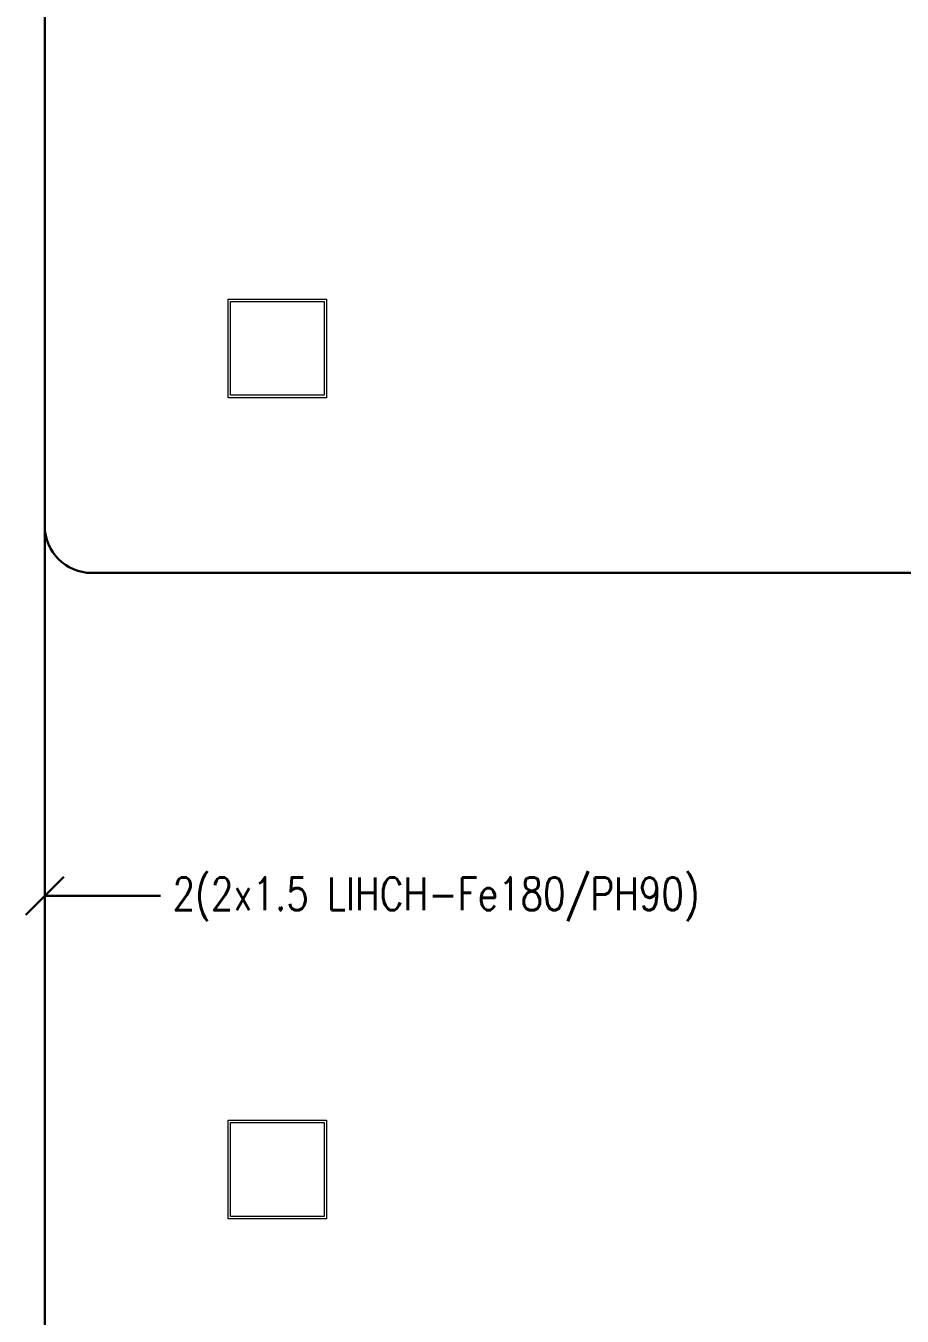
# Model space of a CAD drawing. Extents: x -3709 to 34962, y 0 to 8245.
# Drawn here: x 17426 to 18173, y 927 to 2027 of the extents above; entities that cross this region are included whole.
import ezdxf

# ---------------------------------------------------------------- set-up
doc = ezdxf.new("R2010")
doc.units = 0
doc.layers.get('0').update_dxf_attribs({"color": 9, "lineweight": 9})
for name, color, linetype, lineweight in [('01', 9, 'Continuous', 9), ('14', 9, 'Continuous', 9), ('E-MODÜL HATTI', 6, 'Continuous', 30), ('E-YAZI', 7, 'Continuous', 30)]:
    doc.layers.add(name, color=color, linetype=linetype, lineweight=lineweight)
doc.styles.add('E-YAZI', font='txttw.shx')

# ---------------------------------------------------------------- blocks, each defined once
blk = doc.blocks.new('p-kolon-80x80-vw')
at = {"layer": '01'}
blk.add_lwpolyline([(-40, -40), (-40, 40), (40, 40), (40, -40)], close=True, dxfattribs=at)

msp = doc.modelspace()

# ---------------------------------------------------------------- linework, layer by layer
at = {"layer": '14'}
msp.add_lwpolyline([(17598.8, 1794.5), (17682.8, 1794.5), (17682.8, 1710.5), (17598.8, 1710.5)], close=True, dxfattribs=at)
msp.add_lwpolyline([(17682.8, 1094.5), (17682.8, 1010.5), (17598.8, 1010.5), (17598.8, 1094.5), (17682.8, 1094.5)], dxfattribs=at)
at = {"layer": 'E-MODÜL HATTI', "ltscale": 50}
for p, q in [((17442.6, 702.4), (17442.6, 3217.9)), ((19342.4, 1561.1), (17482.6, 1561.1))]:
    msp.add_line(p, q, dxfattribs=at)
msp.add_arc((17482.6, 1601.1), 40, 180, 270, dxfattribs=at)
at = {"layer": 'E-YAZI', "color": 3}
for p, q in [((17458.8, 1302), (17426.5, 1269.6)), ((17541.2, 1285.8), (17442.6, 1285.8))]:
    msp.add_line(p, q, dxfattribs=at)

# ---------------------------------------------------------------- block references
for p in [(17640.8, 1752.5), (17640.8, 1052.5)]:
    msp.add_blockref('p-kolon-80x80-vw', p)

# ---------------------------------------------------------------- texts
at = {"layer": 'E-YAZI', "color": 3, "style": 'E-YAZI', "width": 0.8}
msp.add_text('2(2x1.5 LIHCH-Fe180/PH90)', height=28, dxfattribs=at).set_placement((17551.5, 1273.6))

doc.saveas('drawing.dxf')
